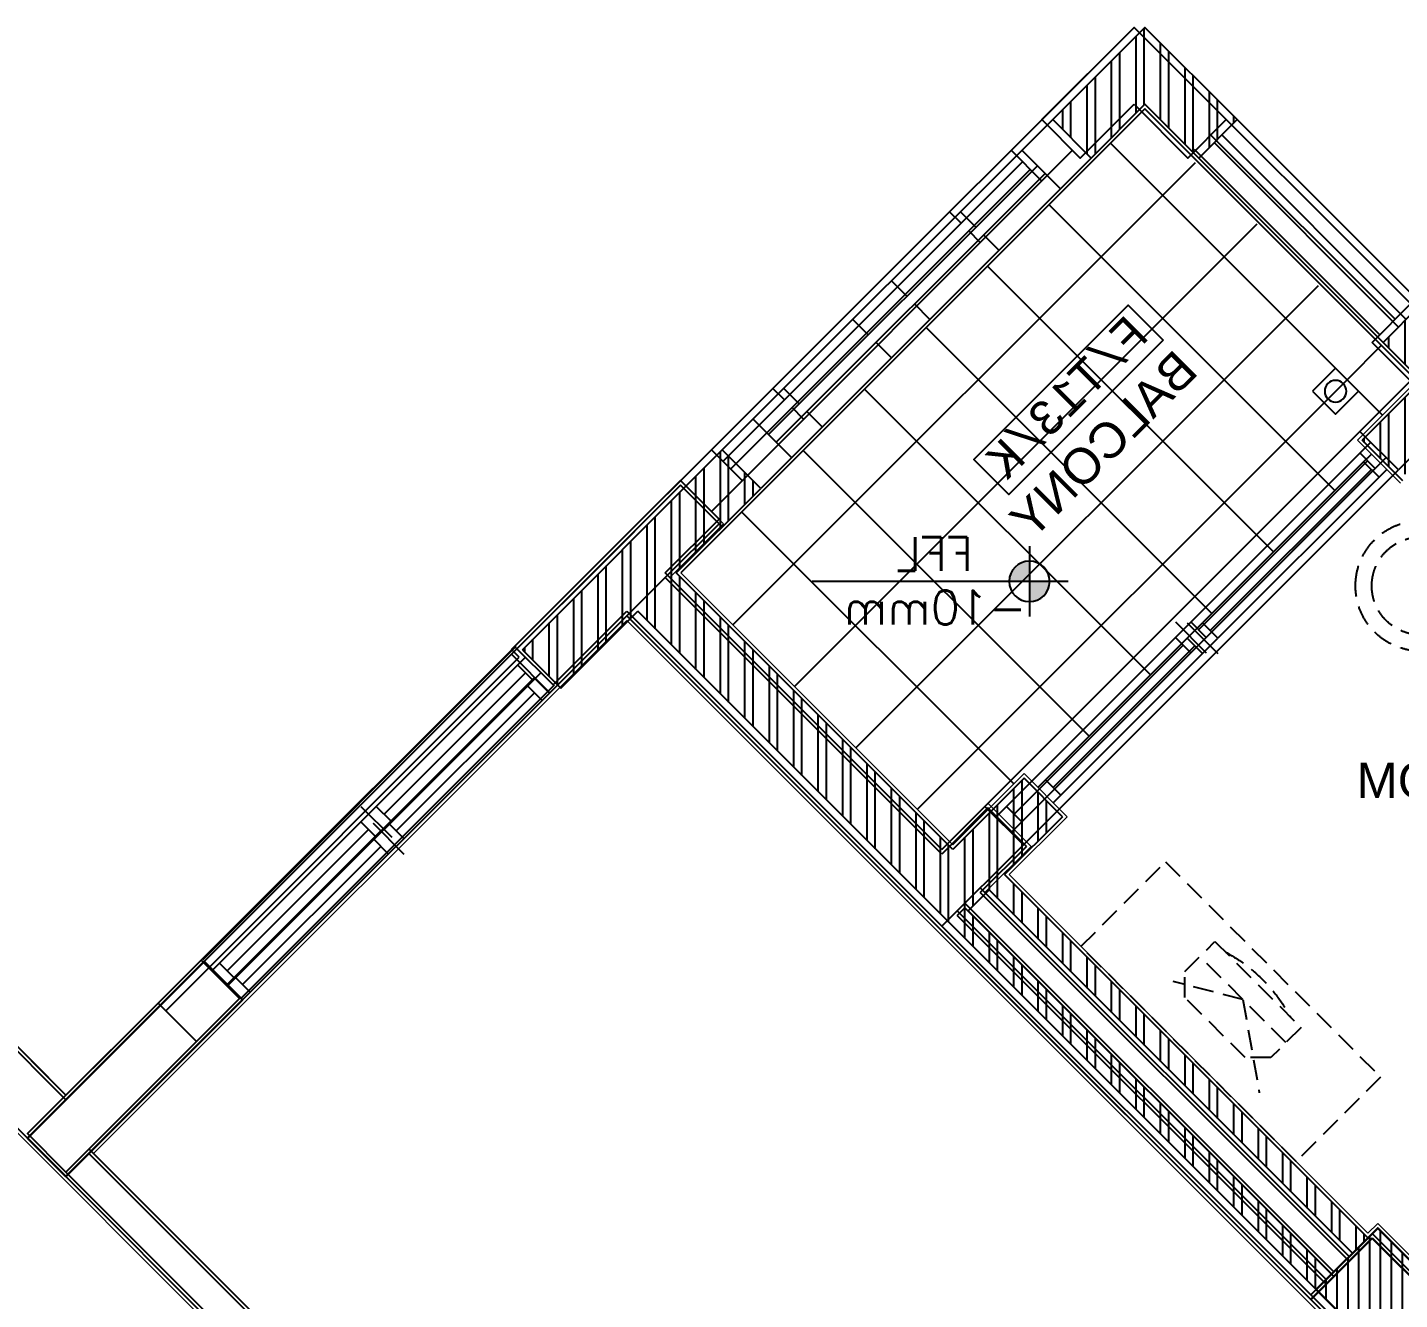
# Model space of a CAD drawing. Header units: millimetres. Extents: x 186805 to 449048, y 2167 to 51540.
# Drawn here: x 258256 to 264569, y 43309 to 49164 of the extents above; entities that cross this region are included whole.
import ezdxf
from ezdxf.enums import TextEntityAlignment as Align

# ---------------------------------------------------------------- set-up
doc = ezdxf.new("R2010")
doc.units = ezdxf.units.MM
doc.linetypes.add('BC$0$HIDDEN2', pattern=[0.1875, 0.125, -0.0625])
doc.linetypes.add('HIDDEN2', pattern=[0.1875, 0.125, -0.0625])
doc.layers.get('0').update_dxf_attribs({"linetype": 'CONTINUOUS'})
for name, color, linetype, lineweight in [('0-60x60-C', 3, 'CONTINUOUS', 13), ('0-AKL-P1 TILES', 8, 'CONTINUOUS', 13), ('0-akl-plasterline', 9, 'CONTINUOUS', 13), ('3117.NEW ID XR$0$BD$0$a-conc', 6, 'CONTINUOUS', 30), ('3117.NEW ID XR$0$BD$0$A-WIND', 4, 'CONTINUOUS', 9)]:
    doc.layers.add(name, color=color, linetype=linetype, lineweight=lineweight)
for name, color, linetype in [('0-AKL-P1TILES', 8, 'CONTINUOUS'), ('3117.NEW ID XR$0$a-conc', 140, 'CONTINUOUS'), ('3117.NEW ID XR$0$A-FLOREDGE', 211, 'CONTINUOUS'), ('3117.NEW ID XR$0$A-WIND', 171, 'CONTINUOUS'), ('3117.NEW ID XR$0$BF$0$a-conc', 6, 'CONTINUOUS'), ('A-ABOVE DOOR', 1, 'HIDDEN2'), ('A-CONC-BLDG', 6, 'CONTINUOUS'), ('A-FLORRAIL', 92, 'CONTINUOUS'), ('A-LEVEL', 43, 'CONTINUOUS'), ('A-ROOM_ID', 3, 'CONTINUOUS'), ('A-ROOM_NBR', 40, 'CONTINUOUS'), ('a-wall', 140, 'CONTINUOUS'), ('A-WIND', 4, 'CONTINUOUS'), ('ALAN', 6, 'CONTINUOUS'), ('BC-A-ABOV', 8, 'BC$0$HIDDEN2'), ('BC-A-HATCH', 8, 'CONTINUOUS'), ('BC-A-wall', 6, 'CONTINUOUS'), ('BC-A-WINDOW', 2, 'CONTINUOUS'), ('BC-dim', 1, 'CONTINUOUS'), ('TC-FLOORING', 41, 'CONTINUOUS')]:
    doc.layers.add(name, color=color, linetype=linetype)
doc.styles.add('ROMANS', font='ROMANS.shx', dxfattribs={"width": 0.8})
doc.styles.add('SITE SURVEY ROOM$0$SITE SURVEY ROOM$0$XREF1$0$XREF1$0$XREF1$0$paris 2-3-4.DWG124$0$guest room-2$0$FINAL DRGS1$0$C2', font='swissk.ttf', dxfattribs={"height": 0.4})
doc.styles.add('style1', font='monos.ttf')
pattern_1 = [(270, (-189031.63, 11508.82), (-112.5, -2e-14), []), (270, (-188994.13, 11471.32), (-112.5, -2e-14), [])]

# ---------------------------------------------------------------- blocks, each defined once
blk = doc.blocks.new('A$C7C4A1575')
at = {"layer": 'A-ABOVE DOOR', "color": 8, "linetype": 'Continuous'}
for p, q in [((28738.5, 6837.3), (30181, 5394.8)), ((30004.2, 5218.1), (28561.7, 6660.6)), ((32338.9, 6130.2), (34064.3, 4404.9)), ((33887.5, 4228.1), (32162.2, 5953.4))]:
    blk.add_line(p, q, dxfattribs=at)
at = {"layer": 'A-CONC-BLDG', "color": 8}
for points in [[(33661.2, 8202), (33944.1, 7919.2), (34651.2, 8626.3), (34368.3, 8909.2)], [(28357.9, 6858.5), (28534.7, 7035.3), (27933.7, 7636.4), (27756.9, 7459.6)], [(32848.1, 2722), (33095.5, 2969.5), (33272.3, 2792.7), (32848.1, 2368.4), (32423.8, 2792.7), (32600.6, 2969.5)]]:
    blk.add_lwpolyline(points, close=True, dxfattribs=at)
at = {"layer": 'A-FLORRAIL', "color": 8}
for p, q in [((32565.2, 2934.1), (30903.5, 4595.8)), ((31044.9, 4454.4), (30903.5, 4313)), ((32335.4, 2987.1), (30956.5, 4366)), ((32370.8, 3022.5), (30991.9, 4401.4)), ((31327.8, 4171.5), (31274.7, 4118.5)), ((31239.4, 4083.2), (31186.4, 4030.1)), ((33979.4, 3782.6), (33126.8, 2930)), ((34050.1, 3711.9), (33197.5, 2859.3)), ((32140.9, 3358.4), (32087.9, 3305.3)), ((32052.6, 3270), (31999.5, 3216.9)), ((32423.8, 3075.5), (32282.4, 2934.1))]:
    blk.add_line(p, q, dxfattribs=at)
at = {"layer": 'a-wall', "color": 8}
for p, q in [((30545.1, 10247.8), (27933.7, 7636.4)), ((28039.7, 7530.3), (30608.1, 10098.7)), ((33661.2, 8202), (31964.2, 6505)), ((32034.9, 6434.3), (33731.9, 8131.3)), ((32070.2, 6398.9), (33767.3, 8096)), ((32140.9, 6328.2), (33838, 8025.3)), ((26908.4, 6257.5), (27933.7, 7282.8)), ((28732.7, 6837.3), (28534.7, 7035.3)), ((28357.9, 6858.5), (28555.9, 6660.6)), ((28555.9, 6660.6), (28732.7, 6837.3)), ((30514.6, 5055.4), (31964.2, 6505)), ((32338.9, 6130.2), (31964.2, 6505)), ((31964.2, 6151.4), (30691.4, 4878.6)), ((32162.2, 5953.4), (31964.2, 6151.4)), ((32338.9, 6130.2), (32162.2, 5953.4)), ((29998.4, 5218.1), (30175.2, 5394.8)), ((30175.2, 5394.8), (30514.6, 5055.4)), ((30762.1, 4454.4), (29998.4, 5218.1)), ((30691.4, 4878.6), (30938.9, 4631.2)), ((30938.9, 4631.2), (30762.1, 4454.4)), ((34064.3, 4404.9), (33887.5, 4228.1)), ((35146.2, 3323), (34064.3, 4404.9)), ((34120.8, 3994.8), (33887.5, 4228.1)), ((34120.8, 3994.8), (33944.1, 3818)), ((33944.1, 3818), (34120.8, 3641.2))]:
    blk.add_line(p, q, dxfattribs=at)
at = {"layer": 'A-WIND', "color": 8}
for p, q in [((30118.6, 5338.3), (28676.1, 6780.8)), ((30047.9, 5267.6), (28605.4, 6710.1)), ((28711.5, 6745.4), (28640.8, 6674.7)), ((28676.1, 6710.1), (29326.7, 6059.5)), ((29362, 6094.9), (29291.3, 6024.2)), ((29291.3, 5953.4), (29432.7, 6094.9)), ((34007.7, 4348.3), (32282.4, 6073.7)), ((29432.7, 6024.2), (29362, 5953.4)), ((33937, 4277.6), (32211.7, 6002.9)), ((32331.9, 6024.2), (32261.2, 5953.4)), ((29397.4, 5988.8), (30047.9, 5338.3)), ((32296.5, 5988.8), (33074.3, 5211)), ((30083.3, 5373.6), (30012.6, 5302.9)), ((33109.7, 5246.3), (33039, 5175.6)), ((33039, 5104.9), (33180.4, 5246.3)), ((33180.4, 5175.6), (33109.7, 5104.9)), ((33145, 5140.3), (33922.9, 4362.5)), ((33958.2, 4397.8), (33887.5, 4327.1))]:
    blk.add_line(p, q, dxfattribs=at)
at = {"layer": 'ALAN', "color": 8}
for p, q in [((25458.8, 4807.9), (27933.7, 7282.8)), ((27933.7, 7282.8), (28357.9, 6858.5)), ((28357.9, 6858.5), (28393.3, 6893.9)), ((28393.3, 6893.9), (30019.6, 5267.6)), ((30019.6, 5267.6), (29984.3, 5232.2)), ((29984.3, 5232.2), (32848.1, 2368.4)), ((32848.1, 2368.4), (34297.6, 3818))]:
    blk.add_line(p, q, dxfattribs=at)
blk = doc.blocks.new('A$C32DD6ECA')
at = {"layer": '0-60x60-C', "color": 16, "xscale": 0.04183124983683228, "yscale": 0.04183124983683228, "zscale": 0.04183124983683228, "rotation": 180}
blk.add_blockref('A$C7C4A1575', (4397.08, 2202.64), dxfattribs=at)
blk = doc.blocks.new('A$C5C977968')
at = {"layer": '0-akl-plasterline'}
for p, q in [((5171.8, 17416), (5369.8, 17614)), ((5369.8, 17614), (8198.2, 14785.6)), ((5419.3, 17168.6), (5171.8, 17416)), ((8198.2, 14785.6), (10673.1, 17260.5)), ((4167.7, 15917), (5419.3, 17168.6)), ((5617.3, 16970.6), (2204.1, 13557.4)), ((8070.9, 14516.9), (5617.3, 16970.6)), ((3757.6, 15931.1), (3955.6, 16129.1)), ((3955.6, 16129.1), (4167.7, 15917)), ((3969.7, 15719), (3757.6, 15931.1)), ((2293.9, 14043.1), (3969.7, 15719)), ((5592.1, 11783.5), (8905.3, 15096.7)), ((8070.9, 14516.9), (5517.5, 11963.5)), ((1530.2, 13491.6), (2187.8, 14149.2)), ((2187.8, 14149.2), (2293.9, 14043.1))]:
    blk.add_line(p, q, dxfattribs=at)
at = {"layer": '3117.NEW ID XR$0$a-conc'}
for p, q in [((7561.8, 15400.8), (7385, 15224)), ((8375, 14587.6), (7561.8, 15400.8)), ((7385, 15224), (8198.2, 14410.8)), ((8198.2, 14410.8), (8375, 14587.6)), ((2187.8, 14128), (1551.4, 13491.6)), ((2470.7, 13845.2), (2187.8, 14128)), ((1834.3, 13208.8), (2470.7, 13845.2))]:
    blk.add_line(p, q, dxfattribs=at)
at = {"layer": '3117.NEW ID XR$0$A-WIND'}
for p, q in [((6147.6, 16815), (7561.8, 15400.8)), ((6006.2, 16602.9), (6076.9, 16673.6)), ((6041.5, 16708.9), (7455.8, 15294.7)), ((5970.8, 16638.2), (7385, 15224)), ((6677.9, 16001.8), (6041.5, 16638.2)), ((6642.6, 15966.5), (6713.3, 16037.2)), ((6784, 16037.2), (6642.6, 15895.8)), ((6713.3, 15895.8), (6784, 15966.5)), ((7385, 15294.7), (6748.6, 15931.1)), ((7349.7, 15259.4), (7420.4, 15330.1))]:
    blk.add_line(p, q, dxfattribs=at)
at = {"layer": '3117.NEW ID XR$0$BD$0$a-conc'}
for p, q in [((7561.8, 15400.8), (7385, 15224)), ((7561.8, 15400.8), (7385, 15224)), ((8375, 14587.6), (7561.8, 15400.8)), ((7385, 15224), (8198.2, 14410.8)), ((8198.2, 14410.8), (8375, 14587.6)), ((2187.8, 14128), (1551.4, 13491.6)), ((2470.7, 13845.2), (2187.8, 14128))]:
    blk.add_line(p, q, dxfattribs=at)
at = {"layer": '3117.NEW ID XR$0$BD$0$A-WIND'}
for p, q in [((6147.6, 16815), (7561.8, 15400.8)), ((5973.8, 16635.2), (6044.5, 16706)), ((6006.2, 16602.9), (6076.9, 16673.6)), ((6041.5, 16708.9), (7455.8, 15294.7)), ((5970.8, 16638.2), (7385, 15224)), ((6677.9, 16001.8), (6041.5, 16638.2)), ((6784, 16037.2), (6642.6, 15895.8)), ((6642.6, 15966.5), (6713.3, 16037.2)), ((6713.3, 15895.8), (6784, 15966.5)), ((7385, 15294.7), (6748.6, 15931.1)), ((7349.7, 15259.4), (7420.4, 15330.1)), ((7349.7, 15259.4), (7420.4, 15330.1))]:
    blk.add_line(p, q, dxfattribs=at)
at = {"layer": '3117.NEW ID XR$0$BF$0$a-conc'}
for p, q in [((2187.8, 14128), (1551.4, 13491.6)), ((2470.7, 13845.2), (2187.8, 14128))]:
    blk.add_line(p, q, dxfattribs=at)
at = {"layer": 'a-wall'}
for p, q in [((5193, 17416), (5369.8, 17592.8)), ((5193, 17416), (5369.8, 17592.8)), ((5193, 17416), (5369.8, 17592.8)), ((5369.8, 17592.8), (5794.1, 17168.6)), ((5369.8, 17592.8), (5794.1, 17168.6)), ((5369.8, 17592.8), (6147.6, 16815)), ((5440.5, 17168.6), (5193, 17416)), ((5440.5, 17168.6), (5193, 17416)), ((5440.5, 17168.6), (5193, 17416)), ((5440.5, 17168.6), (5193, 17416)), ((5688, 17274.6), (6147.6, 16815)), ((4167.7, 15895.8), (5440.5, 17168.6)), ((4167.7, 15895.8), (5440.5, 17168.6)), ((4167.7, 15895.8), (5440.5, 17168.6)), ((4167.7, 15895.8), (5440.5, 17168.6)), ((4167.7, 15895.8), (5440.5, 17168.6)), ((4167.7, 15895.8), (5440.5, 17168.6)), ((2470.7, 13845.2), (5617.3, 16991.8)), ((2470.7, 13845.2), (5617.3, 16991.8)), ((2470.7, 13845.2), (5617.3, 16991.8)), ((2470.7, 13845.2), (5617.3, 16991.8)), ((2470.7, 13845.2), (5617.3, 16991.8)), ((2470.7, 13845.2), (5617.3, 16991.8)), ((5617.3, 16991.8), (4167.7, 15542.2)), ((5617.3, 16991.8), (4167.7, 15542.2)), ((5970.8, 16638.2), (5617.3, 16991.8)), ((5970.8, 16638.2), (5617.3, 16991.8)), ((5970.8, 16638.2), (5617.3, 16991.8)), ((5970.8, 16638.2), (5617.3, 16991.8)), ((6147.6, 16815), (5970.8, 16638.2)), ((6147.6, 16815), (5970.8, 16638.2)), ((6147.6, 16815), (5970.8, 16638.2)), ((3778.8, 15931.1), (3955.6, 16107.9)), ((3778.8, 15931.1), (3955.6, 16107.9)), ((3778.8, 15931.1), (3955.6, 16107.9)), ((3778.8, 15931.1), (3955.6, 16107.9)), ((3955.6, 16107.9), (4167.7, 15895.8)), ((3955.6, 16107.9), (4167.7, 15895.8)), ((3955.6, 16107.9), (4167.7, 15895.8)), ((3955.6, 16107.9), (4167.7, 15895.8)), ((3778.8, 15931.1), (3990.9, 15719)), ((3778.8, 15931.1), (3990.9, 15719)), ((3778.8, 15931.1), (3990.9, 15719)), ((3778.8, 15931.1), (3990.9, 15719)), ((9223.5, 15789.7), (8198.2, 14764.4)), ((9223.5, 15789.7), (8198.2, 14764.4)), ((2293.9, 14021.9), (3990.9, 15719)), ((2364.6, 13951.2), (4061.6, 15648.3)), ((2399.9, 13915.9), (4097, 15612.9)), ((4061.6, 15648.3), (4097, 15612.9)), ((2470.7, 13845.2), (4167.7, 15542.2)), ((2470.7, 13845.2), (4167.7, 15542.2)), ((8905.3, 15117.9), (8375, 14587.6)), ((8905.3, 15117.9), (8375, 14587.6)), ((8092.2, 14516.9), (5523.7, 11948.5)), ((8092.2, 14516.9), (5523.7, 11948.5)), ((8092.2, 14516.9), (5523.7, 11948.5)), ((5585.9, 11798.5), (8198.2, 14410.8)), ((5585.9, 11798.5), (8198.2, 14410.8)), ((5585.9, 11798.5), (8198.2, 14410.8))]:
    blk.add_line(p, q, dxfattribs=at)
at = {"layer": 'BC-dim'}
blk.add_line((5617.3, 16991.8), (5440.5, 17168.6), dxfattribs=at)
blk = doc.blocks.new('SYM52')
for points in [[(150, 0, 0.414214), (0, 150), (0, 0)], [(0, 0), (-150, 0, 0.414214), (0, -150)]]:
    blk.add_hatch(color=0).paths.add_polyline_path(points)
at = {"color": 0, "linetype": 'ByBlock'}
for p, q in [((0, 260), (0, 150)), ((0, 150), (0, 0)), ((-286, 0), (1606, 0)), ((0, 0), (0, -260))]:
    blk.add_line(p, q, dxfattribs=at)
blk.add_circle((0, 0), 150, dxfattribs=at)
at = {"color": 0, "style": 'ROMANS'}
blk.add_attdef('LINE-1', (210, 110), '', height=250, rotation=0, dxfattribs=at)
blk.add_attdef('LINE-2', (210, -343), '', height=250, dxfattribs=at)
blk = doc.blocks.new('A$C7DAB1636')
at = {"layer": 'BC-A-HATCH'}
h = blk.add_hatch(dxfattribs=at)
h.set_pattern_fill('ANSI32', color=256, scale=300, angle=45, style=0)
h.set_pattern_definition(pattern_1)
h.paths.add_polyline_path([(25188.3, 20420.8), (25011.5, 20244.1), (24764, 20491.6), (24516.5, 20244.1), (24339.7, 20420.8), (24764, 20845.1)])
h = blk.add_hatch(dxfattribs=at)
h.set_pattern_fill('ANSI32', color=256, scale=300, angle=45, style=0)
h.set_pattern_definition(pattern_1)
h.paths.add_polyline_path([(23314.4, 19395.5), (23491.2, 19572.3), (23668, 19395.5), (23491.2, 19218.8), (23764.8, 18945.1), (23588.1, 18768.4), (22428.4, 19928), (22110.2, 19609.8), (21933.4, 19786.6), (22428.4, 20281.6)])
h = blk.add_hatch(dxfattribs=at)
h.set_pattern_fill('ANSI32', color=256, scale=300, angle=45, style=0)
h.set_pattern_definition(pattern_1)
h.paths.add_polyline_path([(27627.8, 17981.3), (27451, 17804.6), (27097.4, 18158.1), (23975.6, 15036.2), (23904.9, 15106.9), (25577.2, 16779.2), (25481, 16875.4), (23808.7, 15203.1), (23738, 15273.8), (25410.3, 16946.1), (25143.7, 17212.7), (25320.5, 17389.5), (25647.9, 17062.1), (26920.7, 18334.9), (26531.8, 18723.8), (26708.5, 18900.6)])
h = blk.add_hatch(dxfattribs=at)
h.set_pattern_fill('ANSI31', color=1, scale=400, angle=45, style=0)
h.set_pattern_definition([(270, (-189031.626, 11560.79), (-50, -1e-14), [])])
h.paths.add_polyline_path([(23975.6, 15036.2), (23310.9, 14371.5), (23028, 14654.4), (23692.7, 15319.1)])
at = {"layer": '0-AKL-P1TILES'}
for p, q in [((23670.8, 19060.4), (24922.4, 20312)), ((24532.6, 20222.3), (26659.7, 18095.2)), ((23890, 18713.9), (25205.2, 20029.1)), ((24249.8, 19939.5), (26376.9, 17812.3)), ((24172.9, 18431), (25488.1, 19746.3)), ((23966.9, 19656.6), (26094.1, 17529.5)), ((24455.7, 18148.2), (25770.9, 19463.4)), ((23675.8, 19382.1), (23834.1, 19223.7)), ((23834.1, 19223.7), (25811.2, 17246.6)), ((24738.5, 17865.4), (26053.8, 19180.6)), ((25021.4, 17582.5), (26336.6, 18897.7)), ((25367.9, 17363.3), (26619.4, 18614.9))]:
    blk.add_line(p, q, dxfattribs=at)
at = {"layer": '0-AKL-P1TILES', "color": 4}
blk.add_lwpolyline([(23993.2, 19170.7), (23887.2, 19064.6), (23781.1, 19170.7), (23887.2, 19276.7)], close=True, dxfattribs=at)
blk.add_circle((23887.2, 19170.7), 50, dxfattribs=at)
at = {"layer": '0-akl-plasterline', "color": 61}
for p, q in [((23501.8, 19229.4), (23786, 18945.1)), ((23588.1, 18747.1), (23786, 18945.1)), ((25647.9, 17083.3), (26899.5, 18334.9)), ((25122.5, 17212.7), (25320.5, 17410.7)), ((25320.5, 17410.7), (25647.9, 17083.3)), ((25122.5, 17212.7), (25389.1, 16946.1)), ((23738, 15295.1), (25389.1, 16946.1))]:
    blk.add_line(p, q, dxfattribs=at)
blk.add_lwpolyline([(23738, 15295.1), (23692.7, 15340.3), (23006.8, 14654.4), (23052.1, 14609.2)], dxfattribs=at)
at = {"layer": '3117.NEW ID XR$0$A-FLOREDGE'}
blk.add_line((26531.8, 18723.8), (26708.5, 18900.6), dxfattribs=at)
blk.add_line((26531.8, 18723.8), (26708.5, 18900.6), dxfattribs=at)
at = {"layer": '3117.NEW ID XR$0$BD$0$a-conc'}
blk.add_lwpolyline([(23975.6, 15036.2), (23692.7, 15319.1), (23028, 14654.4), (23310.9, 14371.5)], close=True, dxfattribs=at)
at = {"layer": 'A-ROOM_NBR'}
blk.add_lwpolyline([(24680.2, 19405.6), (25390, 18695.9), (25551.3, 18857.2), (24841.6, 19566.9)], close=True, dxfattribs=at)
at = {"layer": 'BC-A-ABOV', "ltscale": 750}
for p, q in [((24115.2, 16172.9), (24511.2, 16568.9)), ((24313.2, 16370.9), (24633.9, 16454.1)), ((24313.2, 16370.9), (24237.9, 15942.1))]:
    blk.add_line(p, q, dxfattribs=at)
blk.add_lwpolyline([(23495.3, 18500, -0.414214), (23720.3, 18275), (23720.3, 18274.6, -0.414214), (23495.3, 18049.6), (23250.7, 18049.6, 1), (23250.7, 17974.6), (23495.3, 17974.6, 0.414214), (23795.3, 18274.6), (23795.3, 18275, 0.414214), (23495.3, 18575), (23250.7, 18575, 1), (23250.7, 18500)], format="xyb", close=True, dxfattribs=at)
for points in [[(24669.6, 17004.5), (23679.6, 16014.5), (24068.5, 15625.6), (25058.5, 16615.6)], [(24303.3, 16103.6), (24580.5, 16380.8), (24580.5, 16499.6), (24441.9, 16638.2), (24045.9, 16242.2), (24184.5, 16103.6)]]:
    blk.add_lwpolyline(points, close=True, dxfattribs=at)
blk.add_arc((24735.4, 15948.7), 726.1, 118.18827, 151.81173, dxfattribs=at)
at = {"layer": 'BC-A-wall'}
for p, q in [((23668, 19395.5), (23491.2, 19572.3)), ((23491.2, 19218.8), (23668, 19395.5)), ((23491.2, 19218.8), (23764.8, 18945.1)), ((23577.4, 18757.8), (23764.8, 18945.1)), ((26531.8, 18723.8), (26708.5, 18900.6)), ((27627.8, 17981.3), (26708.5, 18900.6)), ((26920.7, 18334.9), (26531.8, 18723.8)), ((25647.9, 17062.1), (26920.7, 18334.9)), ((23975.6, 15036.2), (27097.4, 18158.1)), ((27451, 17804.6), (27097.4, 18158.1)), ((27627.8, 17981.3), (27451, 17804.6)), ((25143.7, 17212.7), (25320.5, 17389.5)), ((25320.5, 17389.5), (25647.9, 17062.1)), ((25143.7, 17212.7), (25410.3, 16946.1)), ((23738, 15273.8), (25410.3, 16946.1)), ((23808.7, 15203.1), (25481, 16875.4)), ((25481, 16875.4), (25577.2, 16779.2)), ((23904.9, 15106.9), (25577.2, 16779.2))]:
    blk.add_line(p, q, dxfattribs=at)
blk.add_lwpolyline([(24764, 20491.6), (24516.5, 20244.1), (24339.7, 20420.8), (24764, 20845.1), (25188.3, 20420.8), (25011.5, 20244.1), (24764, 20491.6)], dxfattribs=at)
at = {"layer": 'BC-A-WINDOW'}
for p, q in [((23491.2, 19572.3), (24339.7, 20420.8)), ((26708.5, 18900.6), (25188.3, 20420.8)), ((25152.9, 20102.6), (25329.7, 20279.4)), ((25152.9, 20102.6), (25329.7, 20279.4)), ((25152.9, 20102.6), (25329.7, 20279.4)), ((23668, 19395.5), (24516.5, 20244.1)), ((25011.5, 20244.1), (26531.8, 18723.8)), ((25541.8, 19925.9), (25612.5, 19996.6)), ((25541.8, 19925.9), (25612.5, 19996.6)), ((25541.8, 19925.9), (25612.5, 19996.6)), ((25435.7, 19819.8), (25506.5, 19890.5)), ((25435.7, 19819.8), (25506.5, 19890.5)), ((25435.7, 19819.8), (25506.5, 19890.5)), ((25860, 19607.7), (25930.7, 19678.4)), ((25860, 19607.7), (25930.7, 19678.4)), ((25860, 19607.7), (25930.7, 19678.4)), ((25753.9, 19501.6), (25824.7, 19572.3)), ((25753.9, 19501.6), (25824.7, 19572.3)), ((25753.9, 19501.6), (25824.7, 19572.3)), ((26036.8, 19430.9), (26107.5, 19501.6)), ((26036.8, 19430.9), (26107.5, 19501.6)), ((26036.8, 19430.9), (26107.5, 19501.6)), ((25930.7, 19324.8), (26001.4, 19395.5)), ((25930.7, 19324.8), (26001.4, 19395.5)), ((25930.7, 19324.8), (26001.4, 19395.5)), ((26355, 19112.7), (26425.7, 19183.4)), ((26355, 19112.7), (26425.7, 19183.4)), ((26355, 19112.7), (26425.7, 19183.4)), ((26248.9, 19006.6), (26319.6, 19077.3)), ((26248.9, 19006.6), (26319.6, 19077.3)), ((26248.9, 19006.6), (26319.6, 19077.3)), ((26390.3, 18865.2), (26567.1, 19042)), ((26390.3, 18865.2), (26567.1, 19042)), ((26390.3, 18865.2), (26567.1, 19042)), ((23757.8, 18846.1), (23722.4, 18881.5)), ((23687, 18775.4), (23757.8, 18846.1)), ((23687, 18775.4), (23651.7, 18810.8)), ((23722.4, 18810.8), (24463.5, 18069.7)), ((24428.1, 18034.4), (24498.8, 18105.1)), ((24569.5, 18105.1), (24428.1, 17963.6)), ((24569.5, 18034.4), (24498.8, 18105.1)), ((24498.8, 17963.6), (24428.1, 18034.4)), ((24498.8, 17963.6), (24569.5, 18034.4)), ((24534.2, 17999), (25186.1, 17347.1)), ((25150.8, 17311.7), (25221.5, 17382.4)), ((25256.8, 17347.1), (25221.5, 17382.4)), ((25186.1, 17276.4), (25150.8, 17311.7))]:
    blk.add_line(p, q, dxfattribs=at)
at = {"layer": 'BC-A-WINDOW', "color": 1}
for p, q in [((23561.9, 19501.6), (24410.4, 20350.1)), ((23597.3, 19466.3), (24445.8, 20314.8)), ((25259, 20208.7), (26496.4, 18971.3)), ((25259, 20208.7), (26496.4, 18971.3)), ((25223.6, 20173.4), (26461.1, 18935.9)), ((25223.6, 20173.4), (26461.1, 18935.9)), ((23747.2, 18856.7), (24498.8, 18105.1)), ((23676.4, 18786), (24428.1, 18034.4)), ((24569.5, 18034.4), (25232.1, 17371.8)), ((24498.8, 17963.6), (25161.4, 17301.1))]:
    blk.add_line(p, q, dxfattribs=at)
at = {"layer": 'TC-FLOORING'}
for p, q in [((23512.4, 19218.8), (24764, 20470.3)), ((24516.5, 20244.1), (24764, 20491.6)), ((24764, 20491.6), (25011.5, 20244.1)), ((24764, 20470.3), (26899.5, 18334.9))]:
    blk.add_line(p, q, dxfattribs=at)
at = {"layer": 'A-LEVEL'}
ref = blk.add_blockref('SYM52', (25295.7, 18295.7), dxfattribs=dict(at, xscale=0.6225000000558794, yscale=0.6225000000558794, zscale=0.6225000000558794))
ref.add_attrib('LINE-1', 'FFL', (25554.9, 18344.1), dxfattribs={"layer": '0', "color": 0, "height": 155.62, "rotation": 0, "style": 'ROMANS'})
ref.add_attrib('LINE-2', '-10mm', (25309.2, 18097.3), dxfattribs={"layer": '0', "color": 0, "height": 155.62, "style": 'ROMANS'})
at = {"layer": 'A-ROOM_ID', "color": 7, "style": 'style1'}
blk.add_text('F/T13/K', height=157.5, rotation=315, dxfattribs=at).set_placement((24792.4, 19475.5), align=Align.MIDDLE_LEFT)
at = {"layer": 'A-ROOM_ID', "style": 'SITE SURVEY ROOM$0$SITE SURVEY ROOM$0$XREF1$0$XREF1$0$XREF1$0$paris 2-3-4.DWG124$0$guest room-2$0$FINAL DRGS1$0$C2'}
blk.add_text('BALCONY', height=163.55, rotation=315, dxfattribs=at).set_placement((24897, 18868.6), align=Align.CENTER)
blk.add_text('MASTER BEDROOM', height=163.545, dxfattribs=at).set_placement((22693, 17298.1), align=Align.CENTER)

msp = doc.modelspace()

# ---------------------------------------------------------------- block references
at = {"linetype": 'ByBlock', "xscale": -1}
msp.add_blockref('A$C7DAB1636', (288161.3, 28318.7), dxfattribs=at)
at = {"layer": '0-60x60-C', "color": 16, "xscale": -23.90557308239969, "yscale": 23.90557308239969, "zscale": 23.90557308239969}
msp.add_blockref('A$C32DD6ECA', (335613.6, -1123), dxfattribs=at)
at = {"layer": '0-AKL-P1 TILES', "color": 1, "xscale": -1}
msp.add_blockref('A$C5C977968', (266630.7, 29463.8), dxfattribs=at)

doc.saveas('drawing.dxf')
